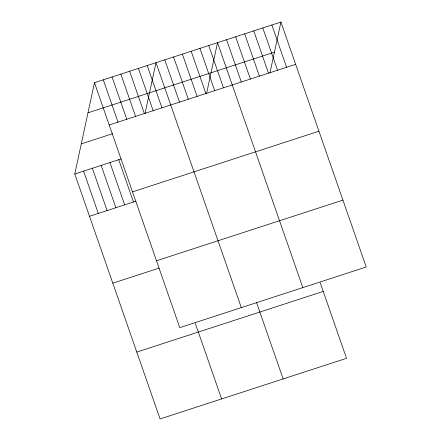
<?xml version="1.0" encoding="UTF-8"?>
<svg xmlns="http://www.w3.org/2000/svg" width="441" height="441" viewBox="0 0 441 441"><rect width="100%" height="100%" fill="white"/><g stroke="black" fill="none" stroke-linecap="round" stroke-linejoin="round"><path stroke-width="0.66" d="M320.238 282.813L346.527 358.307L160.077 418.95L74.777 174.002L94.473 82.693L280.923 22.05L366.223 266.998L179.774 327.641L94.473 82.693M145.039 113.508L156.004 62.683L241.304 307.631M206.564 93.498L217.529 42.667L302.829 287.615M269.958 72.875L280.923 22.05M87.974 112.824L274.423 52.181M109.203 124.99L295.652 64.342M81.276 143.871L112.67 133.662M74.777 174.002L121.236 158.892M132.493 191.863L318.937 131.22M89.506 216.294L135.966 201.184M156.483 260.769L342.933 200.12M112.797 283.172L159.256 268.062M136.787 352.072L323.236 291.429M271.865 24.994L286.595 67.291M262.808 27.943L277.538 70.235M253.757 30.887L268.481 73.178M244.7 33.83L259.424 76.128M235.643 36.779L250.372 79.071M226.586 39.723L241.315 82.015M208.742 45.528L223.471 87.82M199.949 48.389L214.679 90.681M191.162 51.244L205.892 93.542M182.37 54.105L197.099 96.397M173.583 56.966L188.313 99.258M256.414 302.206L283.133 378.924M164.791 59.822L179.52 102.114M147.211 65.544L161.941 107.836M138.424 68.399L153.154 110.691M129.632 71.26L144.361 113.552M120.845 74.116L135.574 116.413M112.053 76.977L126.782 119.268M195.319 323.446L221.603 398.94M103.266 79.838L117.995 122.129M118.728 159.708L133.452 202M109.936 162.569L124.665 204.861M101.149 165.425L115.873 207.717M92.356 168.286L107.086 210.578M83.57 171.141L98.293 213.438"/></g></svg>
